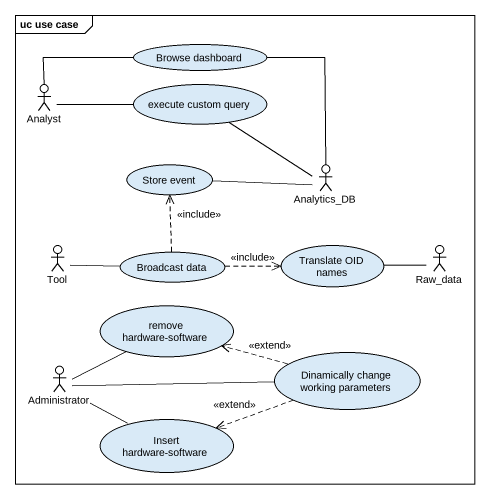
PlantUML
@startuml
mainframe uc use case
usecase "Browse dashboard" as Browse_dashboard
actor Analyst
usecase "execute custom query" as execute_custom_query
usecase "Store event" as Store_event
actor Analytics_DB
actor Tool
usecase "Broadcast data" as Broadcast_data
usecase "Translate OID names" as Translate_OID_names
actor Raw_data
usecase "remove hardware-software" as remove_hardware_software
usecase "Dinamically change working parameters" as Dinamically_change_working
actor Administrator
usecase "Insert hardware-software" as Insert_hardware_software
Browse_dashboard -- Analytics_DB
Analyst -right- Browse_dashboard
Analyst -right- execute_custom_query
execute_custom_query -- Analytics_DB
Store_event -right- Analytics_DB
Tool -right- Broadcast_data
Broadcast_data .up.> Store_event : <<include>>
Broadcast_data .right.> Translate_OID_names : <<include>>
Translate_OID_names -right- Raw_data
Dinamically_change_working .left.> remove_hardware_software : <<extend>>
Dinamically_change_working .left.> Insert_hardware_software : <<extend>>
Administrator -right- remove_hardware_software
Administrator -right- Dinamically_change_working
Administrator -right- Insert_hardware_software
@enduml
